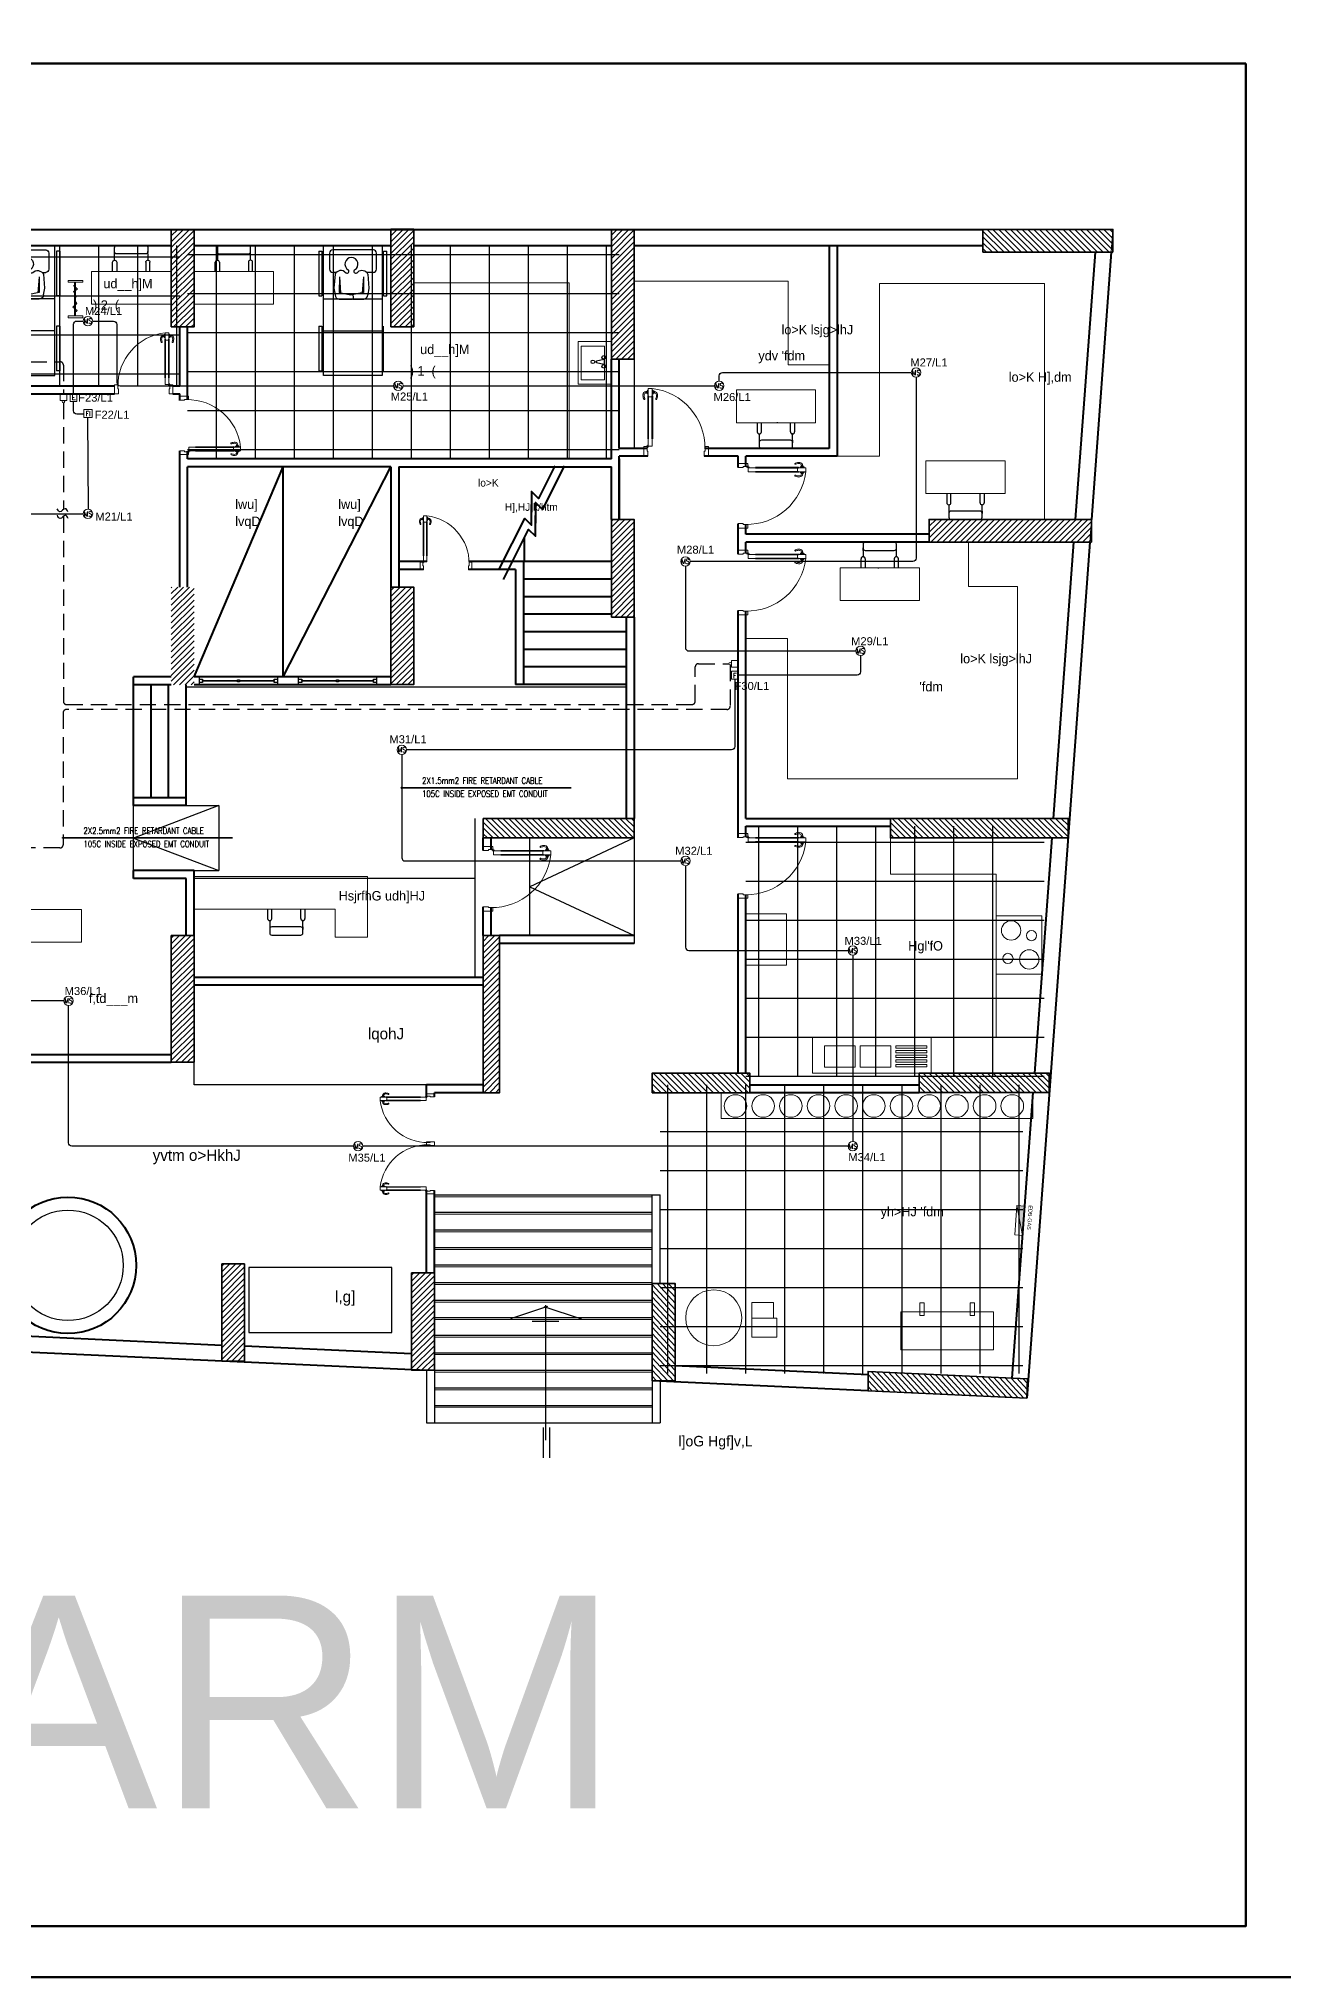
# Model space of a CAD drawing. Header units: inches. Extents: x 3955 to 4125, y 4886 to 4983.
# Drawn here: x 3992.05 to 4011.2, y 4886.44 to 4916.26 of the extents above; entities that cross this region are included whole.
import ezdxf
from ezdxf.enums import TextEntityAlignment as Align

# ---------------------------------------------------------------- set-up
doc = ezdxf.new("R2010")
doc.units = ezdxf.units.IN
doc.header["$MEASUREMENT"] = 0
doc.linetypes.add('ACAD_ISO03W100', pattern=[30, 12, -18])
doc.linetypes.add('HIDDEN', pattern=[0.375, 0.25, -0.125])
doc.layers.get('0').update_dxf_attribs({"lineweight": 35})
for name, color, linetype in [('Ceiling', 8, 'Continuous'), ('E-CUT', 30, 'Continuous'), ('E-LEADER', 30, 'Continuous'), ('E-TEXT', 2, 'Continuous'), ('EM', 3, 'Continuous'), ('finish', 32, 'Continuous'), ('UMG-ML', 251, 'Continuous')]:
    doc.layers.add(name, color=color, linetype=linetype)
for name, color, linetype, lineweight in [('Column(S)', 24, 'Continuous', 35), ('DIM IN', 12, 'Continuous', 15), ('DOOR', 24, 'Continuous', 18), ('E-FIRE', 5, 'Continuous', 0), ('HA', 252, 'Continuous', 18), ('hatch col(S)', 45, 'Continuous', 15), ('NORM', 90, 'Continuous', 15), ('Shop Drawing', 3, 'Continuous', 30), ('t 22', 220, 'Continuous', 20), ('TEXT', 152, 'Continuous', 30), ('walls', 7, 'Continuous', 40), ('رخام', 104, 'Continuous', 15)]:
    doc.layers.add(name, color=color, linetype=linetype, lineweight=lineweight)
doc.styles.add('ARA', font='sosa.shx', dxfattribs={"height": 0.18})
doc.styles.add('ELEC', font='romans.shx')
doc.styles.add('SOSA', font='sosa.shx')
doc.styles.get("Standard").update_dxf_attribs({"font": 'arial.ttf'})
doc.dimstyles.new('C.H.C', dxfattribs={"dimtxt": 180, "dimasz": 150, "dimexe": 0, "dimexo": 0.15, "dimgap": 0.1, "dimtad": 0, "dimtih": 1, "dimtoh": 1, "dimzin": 0, "dimdsep": 46, "dimtxsty": 'ELEC', "dimcen": 0.09, "dimclrd": 256, "dimclre": 256, "dimclrt": 211, "dimadec": 0, "dimazin": 0, "dimtfac": 1, "dimtofl": 0, "dimtmove": 0, "dimatfit": 3, "dimfxl": 0.18, "dimtolj": 1, "dimtzin": 0, "dimarcsym": 0})
pattern_1 = [(45, (-150.37583, 298.16815), (-0.044901281, 0.044901281), [])]

# ---------------------------------------------------------------- blocks, each defined once
blk = doc.blocks.new('A$C1AF40C6D')
at = {"layer": 'UMG-ML', "color": 244, "true_color": 0x991b1e}
for p, q in [((0.483, 1.886), (0.483, 2.351)), ((0.583, 1.886), (0.583, 2.351)), ((0.543, 2.078), (0.543, 0)), ((0.571, 0.021), (0, 0.211)), ((0.343, 0.251), (0.753, 0.251)), ((0.516, 0.021), (1.086, 0.211))]:
    blk.add_line(p, q, dxfattribs=at)
blk = doc.blocks.new('A$C62E15A51')
at = {"layer": 'UMG-ML', "color": 34}
for p, q in [((0.032, 0.372), (0.032, 0.309)), ((0.032, 0.277), (0.032, 0.316)), ((0.511, 0.404), (0.064, 0.404)), ((0.543, 0.309), (0.543, 0.372)), ((0.543, 0.277), (0.543, 0.316)), ((0, 0.004), (0, 0.15)), ((0.029, 0.179), (0.035, 0.179)), ((0.032, 0.277), (0.032, 0.179)), ((0.064, 0.277), (0.511, 0.277)), ((0.064, 0.15), (0.064, 0.004)), ((0.269, 0), (0.269, 0.004)), ((0.511, 0.15), (0.511, 0.004)), ((0.546, 0.179), (0.539, 0.179)), ((0.543, 0.179), (0.543, 0.277)), ((0.574, 0.004), (0.574, 0.15))]:
    blk.add_line(p, q, dxfattribs=at)
for centre, radius, start, end in [((0.064, 0.372), 0.0319, 90.0003, 180.0003), ((0.064, 0.309), 0.0319, 180.0003, 270.0003), ((0.511, 0.372), 0.0319, 0.0003, 90.0003), ((0.511, 0.309), 0.0319, 270.0003, 0.0003), ((0.029, 0.15), 0.0287, 90.0003, 180.0003), ((0.035, 0.15), 0.0287, 0.0003, 90.0003), ((0.539, 0.15), 0.0287, 90.0003, 180.0003), ((0.546, 0.15), 0.0287, 0.0003, 90.0003)]:
    blk.add_arc(centre, radius, start, end, dxfattribs=at)
blk = doc.blocks.new('A$C0F5476DC')
at = {"layer": 'DOOR', "color": 116, "ltscale": 2.5, "true_color": 0x136734}
for p, q in [((0.932, 2.671), (0.432, 2.671)), ((0.432, 2.671), (0.432, 0.5)), ((0.932, 2.671), (0.932, 0)), ((0.432, 0.5), (0, 0.5)), ((0, 0), (0, 0.5)), ((0.932, 0), (0, 0))]:
    blk.add_line(p, q, dxfattribs=at)
at = {"layer": 'finish', "ltscale": 2.5, "rotation": 89.99999999999999}
blk.add_blockref('A$C62E15A51', (0.436, 0.964), dxfattribs=at)
blk = doc.blocks.new('A$C30016953')
at = {"layer": 'UMG-ML', "color": 159, "true_color": 0x22346e}
for p, q in [((0, 0, 0), (0, 0.12, 0)), ((1.2, 0.12, 0), (0, 0.12, 0)), ((1.2, 0.12, 0.5), (0, 0.12, 0.5)), ((0, 0.035, 0), (0, 0.085, 0)), ((0, 0.085, 0), (0.05, 0.085, 0)), ((0.05, 0.035, 0), (0, 0.035, 0)), ((0, 0, 0), (1.2, 0, 0)), ((1.2, 0, 0.5), (0, 0, 0.5)), ((0.05, 0.085, 0), (0.05, 0.035, 0)), ((0.05, 0.055, 0), (0.05, 0.065, 0)), ((0.05, 0.065, 0), (0.585, 0.065, 0)), ((0.585, 0.055, 0), (0.05, 0.055, 0)), ((0.585, 0.045, 0), (0.585, 0.075, 0)), ((0.585, 0.075, 0), (0.615, 0.075, 0)), ((0.585, 0.065, 0), (0.585, 0.055, 0)), ((0.615, 0.045, 0), (0.585, 0.045, 0)), ((0.615, 0.075, 0), (0.615, 0.045, 0)), ((0.615, 0.055, 0), (0.615, 0.065, 0)), ((0.615, 0.065, 0), (1.15, 0.065, 0)), ((1.15, 0.055, 0), (0.615, 0.055, 0)), ((1.15, 0.035, 0), (1.15, 0.085, 0)), ((1.15, 0.085, 0), (1.2, 0.085, 0)), ((1.15, 0.065, 0), (1.15, 0.055, 0)), ((1.2, 0.035, 0), (1.15, 0.035, 0)), ((1.2, 0.12, 0), (1.2, 0, 0)), ((1.2, 0.085, 0), (1.2, 0.035, 0))]:
    blk.add_line(p, q, dxfattribs=at)
blk = doc.blocks.new('A$C73D03C2A')
at = {"layer": 'DOOR', "linetype": 'Continuous'}
for p, q in [((0.041, 0.852), (0.041, 0.871)), ((0.046, 0.852), (0.046, 0.871)), ((0.047, 0.852), (0.047, 0.872)), ((0.053, 0.872), (0.047, 0.872)), ((0.053, 0.852), (0.047, 0.852)), ((0.053, 0.852), (0.053, 0.872)), ((0.055, 0.845), (0.055, 0.879)), ((0.061, 0.879), (0.055, 0.879)), ((0.061, 0.845), (0.055, 0.845)), ((0.061, 0.835), (0.061, 0.889)), ((0.061, 0.889), (0.071, 0.889)), ((0.071, 0.835), (0.061, 0.835)), ((0.066, 0.236), (0.066, 0.812)), ((0.071, 0.813), (0.071, 0.911)), ((0.071, 0.911), (0.126, 0.911)), ((0.071, 0.817), (0.071, 0.808)), ((0.071, 0.813), (0.071, 0.236)), ((0.076, 0.813), (0.071, 0.813)), ((0.076, 0.802), (0.076, 0.813)), ((0.076, 0.802), (0.076, 0.236)), ((0.076, 0.802), (0.121, 0.802)), ((0.121, 0.802), (0.121, 0.813)), ((0.121, 0.813), (0.126, 0.813)), ((0.121, 0.802), (0.121, 0.236)), ((0.126, 0.813), (0.126, 0.911)), ((0.137, 0.889), (0.126, 0.889)), ((0.126, 0.835), (0.137, 0.835)), ((0.126, 0.813), (0.126, 0.236)), ((0.127, 0.817), (0.127, 0.808)), ((0.131, 0.236), (0.131, 0.812)), ((0.137, 0.835), (0.137, 0.889)), ((0.137, 0.879), (0.142, 0.879)), ((0.137, 0.845), (0.142, 0.845)), ((0.142, 0.845), (0.142, 0.879)), ((0.144, 0.872), (0.151, 0.872)), ((0.144, 0.852), (0.144, 0.872)), ((0.144, 0.852), (0.151, 0.852)), ((0.151, 0.852), (0.151, 0.872)), ((0.156, 0.872), (0.156, 0.872)), ((0.156, 0.852), (0.156, 0.872)), ((0.013, 0), (0.013, 0.131)), ((0.056, 0.131), (0.013, 0.131)), ((0.067, 0), (0.013, 0)), ((0.056, 0.131), (0.056, 0.071)), ((0.056, 0.071), (0.067, 0.071)), ((0.067, 0.071), (0.067, 0)), ((0.071, 0.236), (0.071, 0.138)), ((0.071, 0.138), (0.126, 0.138)), ((0.126, 0.138), (0.126, 0.236)), ((0.824, 0.071), (0.824, 0)), ((0.835, 0.071), (0.824, 0.071)), ((0.824, 0), (0.884, 0)), ((0.835, 0.131), (0.835, 0.071)), ((0.835, 0.131), (0.884, 0.131)), ((0.884, 0), (0.884, 0.131))]:
    blk.add_line(p, q, dxfattribs=at)
at = {"layer": 'DOOR'}
for p, q in [((0.013, 0.131), (0.013, 0)), ((0.013, 0.131), (0.013, 0)), ((0.013, 0.131), (0.013, 0)), ((0.044, 0.134), (0.082, 0.134)), ((0.056, 0.131), (0.071, 0.138)), ((0.064, 0.154), (0.064, 0.115))]:
    blk.add_line(p, q, dxfattribs=at)
at = {"layer": 'DOOR', "linetype": 'Continuous'}
blk.add_circle((0.064, 0.134), 0.00617, dxfattribs=at)
for centre, radius, start, end in [((0.105, 0.817), 0.105, 172.4946, 205.9899), ((0.046, 0.825), 0.0459, 96.2766, 172.4946), ((0.106, 0.816), 0.0903, 171.5898, 204.9077), ((0.046, 0.825), 0.0297, 99.7089, 172.4946), ((0.044, 0.871), 0.00259, 0, 180), ((0.044, 0.852), 0.00259, 180, 0), ((0.071, 0.812), 0.00476, 90, 270), ((0.127, 0.812), 0.00476, 270, 90), ((0.153, 0.872), 0.00262, 0, 192.4511), ((0.153, 0.852), 0.00262, 167.5489, 0), ((0.151, 0.824), 0.0459, 7.5054, 83.7234), ((0.151, 0.824), 0.0297, 7.5054, 80.2911), ((0.091, 0.815), 0.0903, 335.0923, 8.4102), ((0.092, 0.817), 0.105, 334.0101, 7.5054), ((0.018, 0.773), 0.00773, 195.2913, 36.6885), ((0.179, 0.772), 0.00773, 143.3115, 344.7087)]:
    blk.add_arc(centre, radius, start, end, dxfattribs=at)
at = {"layer": 'DOOR'}
blk.add_arc((0.035, 0.116), 0.8, 358.9289, 83.4773, dxfattribs=at)
blk = doc.blocks.new('d33dd3')
at = {"layer": 'UMG-ML'}
for p, q in [((-0.348, 1.227, 0), (-0.348, 0.541, 0)), ((-0.348, 1.227, 0), (-0.299, 1.227, 0)), ((-0.299, 1.227, 0), (-0.299, 0.541, 0)), ((-0.274, -0.687, 0), (-0.274, 1.313, 0)), ((-0.274, 1.313, 0), (0.626, 1.313, 0)), ((-0.181, 1.196, 0), (-0.181, 0.949, 0)), ((0.493, 1.246, 0), (-0.132, 1.246, 0)), ((0.542, 0.949, 0), (0.542, 1.196, 0)), ((0.626, 1.313, 0), (0.626, -0.687, 0)), ((0.651, 1.227, 0), (0.701, 1.227, 0)), ((0.651, 0.541, 0), (0.651, 1.227, 0)), ((0.701, 0.541, 0), (0.701, 1.227, 0)), ((-0.079, 0.9, 0), (-0.132, 0.9, 0)), ((0.493, 0.9, 0), (0.389, 0.9, 0)), ((-0.097, 0.874, 0), (-0.113, 0.658, 0)), ((-0.113, 0.658, 0), (-0.096, 0.554, 0)), ((-0.03, 0.83, 0), (-0.031, 0.59, 0)), ((-0.03, 0.83, 0), (-0.012, 0.586, 0)), ((0.341, 0.83, 0), (0.322, 0.586, 0)), ((0.341, 0.83, 0), (0.341, 0.59, 0)), ((0.423, 0.658, 0), (0.406, 0.553, 0)), ((0.408, 0.874, 0), (0.423, 0.658, 0)), ((-0.348, 0.541, 0), (-0.299, 0.541, 0)), ((-0.274, 0.492, 0), (0.626, 0.492, 0)), ((-0.034, 0.491, 0), (0.14, 0.491, 0)), ((-0.031, 0.59, 0), (0.144, 0.553, 0)), ((0.341, 0.59, 0), (0.167, 0.553, 0)), ((0.17, 0.491, 0), (0.344, 0.49, 0)), ((0.651, 0.541, 0), (0.701, 0.541, 0)), ((-0.348, 0.071), (-0.348, -0.615, 0)), ((-0.348, 0.071), (-0.299, 0.071)), ((-0.299, 0.071), (-0.299, -0.615, 0)), ((-0.274, 0), (0.626, 0)), ((0.651, -0.615, 0), (0.651, 0.071)), ((-0.348, -0.615, 0), (-0.299, -0.615, 0)), ((0.626, -0.687, 0), (-0.274, -0.687, 0))]:
    blk.add_line(p, q, dxfattribs=at)
at = {"layer": 'UMG-ML', "extrusion": (2.41083e-16, 3.09637e-09, 1)}
for centre, major_axis, start_param, end_param in [((-0.132, 1.196, 0), (-0.0348, 0.0348), -0.785398, 0.785398), ((0.493, 1.196, 0), (0.0348, 0.0348), 5.497787, 7.068583), ((-0.132, 0.949, 0), (0.0348, 0.0348), 2.356194, 3.926991), ((-0.008, 0.829, 0), (0.0706, 0.0706), 6.221447, 8.175497), ((0.156, 1.028, 0), (0.0711, 0.0711), 4.437256, 9.697548), ((0.095, 0.932, 0), (-0.033, 0.033), 1.439158, 1.849731), ((0.087, 0.918, 0), (-0.0211, 0.0211), 1.847116, 4.797711), ((0.224, 0.918, 0), (0.0211, 0.0211), 1.483111, 4.433706), ((0.216, 0.932, 0), (0.033, 0.033), 4.431091, 4.841664), ((0.319, 0.829, 0), (0.0706, 0.0706), 5.959307, 7.791512), ((0.493, 0.949, 0), (-0.0348, 0.0348), 2.356194, 3.926991), ((-0.034, 0.554, 0), (0.0444, 0.0444), 2.355013, 3.925809), ((0.155, 0.521, 0), (-0.0241, 0.0241), 1.902531, 5.841527), ((0.344, 0.553, 0), (0.0444, 0.0444), 3.925809, 5.496605)]:
    blk.add_ellipse(centre, major_axis=major_axis, ratio=1, start_param=start_param, end_param=end_param, dxfattribs=at)
blk = doc.blocks.new('11')
at = {"layer": 'DIM IN', "ltscale": 2.5}
blk.add_lwpolyline([(0.513, 0.657), (0, 0.657), (0, 0), (0.513, 0)], close=True, dxfattribs=at)
at = {"layer": 'DIM IN', "ltscale": 2.5, "elevation": 0}
blk.add_lwpolyline([(0.408, 0.582), (0.047, 0.582), (0.047, 0.067), (0.408, 0.067)], close=True, dxfattribs=at)
at = {"layer": 'UMG-ML', "ltscale": 2.5}
for p, q in [((0.285, 0.355, 0), (0.396, 0.383, 0)), ((0.285, 0.328, 0), (0.285, 0.355, 0)), ((0.396, 0.3, 0), (0.285, 0.328, 0)), ((0.409, 0.3, 0), (0.409, 0.383, 0))]:
    blk.add_line(p, q, dxfattribs=at)
for centre in [(0.229, 0.342, 0), (0.396, 0.411, 0), (0.396, 0.272, 0)]:
    blk.add_circle(centre, 0.0277, dxfattribs=at)
blk = doc.blocks.new('LAB PANNEL')
h = blk.add_hatch(color=4)
h.dxf.hatch_style = 1
h.paths.add_polyline_path([(96.055, 62.414), (95.935, 62.414), (96.055, 61.964)])
at = {"layer": 'NORM', "color": 4, "lineweight": 0, "ltscale": 2.5}
blk.add_line((95.935, 62.414, 0), (96.055, 61.964, 0), dxfattribs=at)
at = {"layer": 'NORM', "color": 4, "lineweight": 0, "ltscale": 2.5, "elevation": 0}
blk.add_lwpolyline([(96.055, 62.414), (95.935, 62.414), (95.935, 61.964), (96.055, 61.964), (96.055, 62.414)], dxfattribs=at)
blk = doc.blocks.new('FIB')
blk.add_lwpolyline([(-133, 0), (-133, 267), (133, 267), (133, 0)], close=True)
blk.add_circle((0, 317), 50.1)
blk = doc.blocks.new('MS')
blk.add_circle((0, 0), 188)
at = {"color": 2, "style": 'ELEC', "width": 0.8}
blk.add_text('MS', height=200, dxfattribs=at).set_placement((0, 0), align=Align.MIDDLE_CENTER)
blk = doc.blocks.new('A$C51224E46')
at = {"layer": 'Ceiling'}
for points in [[(30.578, 0.101), (30.578, -2.057)], [(30.578, 0.101), (30.578, -2.057)], [(31.178, 0.101), (31.178, -2.057)], [(31.778, 0.101), (31.778, -2.057)], [(32.378, 0.101), (32.378, -2.057)], [(32.993, -3.18), (32.993, 0.101)], [(33.593, -3.18), (33.593, 0.101)], [(34.193, -3.18), (34.193, 0.101)], [(34.793, -3.18), (34.793, 0.101)], [(35.393, -3.18), (35.393, 0.101)], [(35.393, -3.18), (35.393, 0.101)], [(35.993, -3.18), (35.993, 0.101)], [(36.593, -3.18), (36.593, 0.101)], [(37.193, -3.18), (37.193, 0.101)], [(37.793, -3.18), (37.793, 0.101)], [(38.393, -3.18), (38.393, 0.101)], [(38.993, -3.18), (38.993, 0.101)], [(32.428, -0.078), (29.457, -0.078)], [(39.188, -0.04), (32.548, -0.04)], [(32.428, -0.678), (29.457, -0.678)], [(39.188, -0.64), (32.548, -0.64)], [(32.428, -1.278), (29.457, -1.278)], [(32.428, -1.278), (29.457, -1.278)], [(39.188, -1.24), (32.548, -1.24)], [(32.428, -1.878), (29.457, -1.878)], [(39.188, -1.84), (32.548, -1.84)], [(39.188, -2.44), (32.548, -2.44)], [(39.188, -3.04), (32.548, -3.04)], [(32.528, -6.684), (39.298, -6.684)], [(36.973, -11.15), (36.973, -8.71)], [(41.333, -8.829), (41.332, -12.674)], [(41.933, -8.829), (41.932, -12.675)], [(42.533, -8.83), (42.532, -12.675)], [(43.133, -8.83), (43.132, -12.675)], [(43.733, -8.83), (43.732, -12.675)], [(43.733, -8.83), (43.732, -12.675)], [(44.333, -8.83), (44.332, -12.675)], [(44.933, -8.83), (44.932, -12.675)], [(41.138, -9.074), (45.728, -9.076)], [(32.648, -9.63), (36.973, -9.63)], [(41.138, -9.674), (45.728, -9.676)], [(41.138, -10.274), (45.728, -10.276)], [(41.138, -10.274), (45.728, -10.276)], [(41.138, -10.874), (45.727, -10.876)], [(41.137, -11.474), (45.727, -11.476)], [(41.137, -12.074), (45.727, -12.076)], [(39.939, -17.25), (39.939, -12.808)], [(40.539, -17.25), (40.539, -12.808)], [(41.137, -12.674), (45.727, -12.676)], [(41.139, -17.25), (41.139, -12.808)], [(41.739, -17.25), (41.739, -12.808)], [(42.339, -17.25), (42.339, -12.808)], [(42.339, -17.25), (42.339, -12.808)], [(42.939, -17.25), (42.939, -12.808)], [(43.539, -17.25), (43.539, -12.808)], [(44.139, -17.25), (44.139, -12.808)], [(44.739, -17.25), (44.739, -12.808)], [(45.339, -17.25), (45.339, -12.808)], [(45.399, -12.932), (39.818, -12.932)], [(45.399, -13.532), (39.818, -13.532)], [(45.399, -14.132), (39.818, -14.132)], [(45.399, -14.732), (39.818, -14.732)], [(45.399, -14.732), (39.818, -14.732)], [(45.399, -15.332), (39.818, -15.332)], [(45.399, -15.932), (39.818, -15.932)], [(45.399, -16.532), (39.818, -16.532)], [(45.399, -17.132), (39.818, -17.132)]]:
    blk.add_lwpolyline(points, dxfattribs=at)
blk = doc.blocks.new('FI')
at = {"layer": 'E-FIRE'}
blk.add_lwpolyline([(-0.065, 0.125), (0.065, 0.125), (0.065, 0), (-0.065, 0)], close=True, dxfattribs=at)
at = {"layer": 'E-TEXT', "style": 'ELEC', "width": 0.8}
blk.add_text('FI', height=0.0772, dxfattribs=at).set_placement((-0.037, 0.022))
blk = doc.blocks.new('f')
at = {"layer": 'E-FIRE'}
blk.add_lwpolyline([(135, 318), (-135, 318), (-135, 0), (135, 0)], close=True, dxfattribs=at)
at = {"layer": 'E-TEXT', "style": 'ELEC'}
blk.add_text('F', height=200, dxfattribs=at).set_placement((6, 147), align=Align.MIDDLE_CENTER)
blk = doc.blocks.new('A$C37562B60')
at = {"layer": 'hatch col(S)', "ltscale": 2.5}
h = blk.add_hatch(dxfattribs=at)
h.set_pattern_fill('ANSI31', color=256, scale=0.02, angle=-360)
h.set_pattern_definition([(45, (-604.48472, 333.68732), (-0.0449012806, 0.0449012806), [])])
h.paths.add_polyline_path([(34.648, 0.001), (34.298, 0.001), (34.298, -1.499), (34.648, -1.499)])
h = blk.add_hatch(dxfattribs=at)
h.set_pattern_fill('ANSI31', color=256, scale=0.02, angle=-360)
h.set_pattern_definition([(45, (-601.10482, 333.68847), (-0.0449012806, 0.0449012806), [])])
h.paths.add_polyline_path([(38.027, 0.003), (37.677, 0.003), (37.677, -1.497), (38.027, -1.497)])
h = blk.add_hatch(dxfattribs=at)
h.set_pattern_fill('ANSI31', color=256, scale=0.02, angle=-360)
h.set_pattern_definition(pattern_1)
h.paths.add_polyline_path([(41.068, -1.997), (41.418, -1.997), (41.418, 0), (41.068, 0)])
h = blk.add_hatch(dxfattribs=at)
h.set_pattern_fill('ANSI31', color=256, scale=0.02, angle=-270)
h.set_pattern_definition([(135, (-286.402176, -639.13129), (-0.0449012806, -0.0449012806), [])])
h.paths.add_polyline_path([(46.784, 0.001), (46.784, -0.349), (48.784, -0.349), (48.784, 0.001)])
h = blk.add_hatch(dxfattribs=at)
h.set_pattern_fill('ANSI31', color=256, scale=0.02, angle=-360)
h.set_pattern_definition(pattern_1)
h.paths.add_polyline_path([(41.418, -4.459), (41.068, -4.459), (41.068, -5.962), (41.418, -5.962)])
h = blk.add_hatch(dxfattribs=at)
h.set_pattern_fill('ANSI31', color=256, scale=0.02, angle=-360)
h.set_pattern_definition([(45, (-149.99072, 298.16815), (-0.044901281, 0.044901281), [])])
h.paths.add_polyline_path([(45.956, -4.459), (45.956, -4.809), (48.451, -4.809), (48.456, -4.65), (48.456, -4.459)])
h = blk.add_hatch(dxfattribs=at)
h.set_pattern_fill('ANSI31', color=256, scale=0.02, angle=-360)
h.set_pattern_definition(pattern_1)
h.paths.add_polyline_path([(34.648, -5.503), (34.298, -5.503), (34.298, -7.003), (34.648, -7.003)])
h = blk.add_hatch(dxfattribs=at)
h.set_pattern_fill('ANSI31', color=256, scale=0.02, angle=-360)
h.set_pattern_definition([(45, (-601.15482, 328.183266), (-0.0449012806, 0.0449012806), [])])
h.paths.add_polyline_path([(38.028, -5.503), (37.677, -5.503), (37.677, -7), (38.028, -7.001)])
h = blk.add_hatch(dxfattribs=at)
h.set_pattern_fill('ANSI31', color=256, scale=0.02, angle=-450)
h.set_pattern_definition([(315, (375.10417, 629.77343), (0.0449012806, 0.0449012806), [])])
h.paths.add_polyline_path([(41.418, -9.359), (41.418, -9.059), (39.097, -9.059), (39.097, -9.359)])
h = blk.add_hatch(dxfattribs=at)
h.set_pattern_fill('ANSI31', color=256, scale=0.02, angle=-270)
h.set_pattern_definition([(135, (-287.32674, -648.191114), (-0.0449012806, -0.0449012806), [])])
h.paths.add_polyline_path([(45.36, -9.059), (45.36, -9.359), (48.094, -9.359), (48.094, -9.059)])
h = blk.add_hatch(dxfattribs=at)
h.set_pattern_fill('ANSI31', color=256, scale=0.02)
h.set_pattern_definition([(45, (-150.37583, 298.16815), (-0.044901281, 0.044901281), [])])
h.paths.add_polyline_path([(34.648, -12.809), (34.648, -10.863), (34.298, -10.862), (34.298, -12.809)])
h = blk.add_hatch(dxfattribs=at)
h.set_pattern_fill('ANSI31', color=256, scale=0.02, angle=-360)
h.set_pattern_definition(pattern_1)
h.paths.add_polyline_path([(39.348, -10.863), (39.097, -10.863), (39.097, -13.278), (39.348, -13.278)])
h = blk.add_hatch(dxfattribs=at)
h.set_pattern_fill('ANSI31', color=256, scale=0.02, angle=-270)
h.set_pattern_definition([(135, (-291.98804, -652.1098), (-0.0449012806, -0.0449012806), [])])
h.paths.add_polyline_path([(41.698, -12.978), (41.698, -13.278), (43.198, -13.278), (43.198, -12.978)])
h = blk.add_hatch(dxfattribs=at)
h.set_pattern_fill('ANSI31', color=256, scale=0.02, angle=-270)
h.set_pattern_definition([(135, (-287.38193, -652.112395), (-0.0449012806, -0.0449012806), [])])
h.paths.add_polyline_path([(45.804, -13.277), (47.804, -13.277), (47.804, -12.977), (45.804, -12.977)])
h = blk.add_hatch(dxfattribs=at)
h.set_pattern_fill('ANSI31', color=256, scale=0.02, angle=-360)
h.set_pattern_definition([(45, (-149.5959, 282.25642), (-0.044901281, 0.044901281), [])])
h.paths.add_polyline_path([(35.077, -17.409), (35.427, -17.409), (35.427, -15.912), (35.077, -15.912)])
h = blk.add_hatch(dxfattribs=at)
h.set_pattern_fill('ANSI31', color=256, scale=0.02, angle=-360)
h.set_pattern_definition([(45, (-146.676925, 282.117345), (-0.044901281, 0.044901281), [])])
h.paths.add_polyline_path([(37.996, -17.548), (38.346, -17.548), (38.346, -16.051), (37.996, -16.051)])
h = blk.add_hatch(dxfattribs=at)
h.set_pattern_fill('ANSI31', color=256, scale=0.02, angle=-272.6316)
h.set_pattern_definition([(132.3684, (-150.37583, 341.18655), (-0.046915522, -0.042792333), [])])
h.paths.add_polyline_path([(42.048, -16.213), (41.698, -16.213), (41.698, -17.713), (42.048, -17.713)])
h = blk.add_hatch(dxfattribs=at)
h.set_pattern_fill('ANSI31', color=256, scale=0.02, angle=-272.6316)
h.set_pattern_definition([(132.3684, (-316.705755, -640.74752), (-0.046915522, -0.042792333), [])])
h.paths.add_polyline_path([(45.018, -17.865), (47.458, -17.979), (47.472, -17.679), (45.018, -17.565)])
blk.add_lwpolyline([(38.879, -5.11), (38.919, -5.11)])
at = {"layer": 'Column(S)', "ltscale": 2.5}
for points in [[(34.298, -1.499), (34.648, -1.499), (34.648, 0.001), (34.298, 0.001)], [(37.677, -1.497), (38.027, -1.497), (38.027, 0.003), (37.677, 0.003)], [(41.418, 0), (41.068, 0), (41.068, -1.997), (41.418, -1.997)], [(48.784, -0.349), (48.784, 0.001), (46.784, 0.001), (46.784, -0.349)], [(41.068, -5.962), (41.418, -5.962), (41.418, -4.459), (41.068, -4.459)], [(48.456, -4.809), (48.456, -4.459), (45.956, -4.459), (45.956, -4.809)], [(37.678, -7), (38.028, -7), (38.028, -5.5), (37.678, -5.5)], [(39.097, -9.059), (39.097, -9.359), (41.418, -9.359), (41.418, -9.059)], [(48.094, -9.359), (48.094, -9.059), (45.36, -9.059), (45.36, -9.359)], [(34.648, -12.809), (34.648, -10.863), (34.298, -10.862), (34.298, -12.809)], [(39.348, -10.863), (39.097, -10.863), (39.097, -13.278), (39.348, -13.278)], [(43.198, -13.278), (43.198, -12.978), (41.698, -12.978), (41.698, -13.278)], [(47.804, -13.277), (47.804, -12.977), (45.804, -12.977), (45.804, -13.277)], [(35.427, -15.912), (35.077, -15.912), (35.077, -17.409), (35.427, -17.409)], [(38.346, -16.051), (37.996, -16.051), (37.996, -17.548), (38.346, -17.548)], [(41.698, -17.713), (42.048, -17.713), (42.048, -16.213), (41.698, -16.213)], [(47.458, -17.979), (47.472, -17.679), (45.018, -17.565), (45.018, -17.865)]]:
    blk.add_lwpolyline(points, close=True, dxfattribs=at)
at = {"layer": 'DIM IN', "ltscale": 2.5}
for p, q in [((32.796, -0.861, 0), (32.858, -0.918, 0)), ((45.192, -3.489), (45.192, -0.833)), ((45.192, -0.833), (47.73, -0.833)), ((47.73, -0.833), (47.73, -4.459)), ((32.845, -1.137, 0), (32.783, -1.194, 0)), ((32.858, -0.918, 0), (32.792, -0.954, 0)), ((32.792, -0.954, 0), (32.836, -1.036, 0)), ((32.836, -1.036, 0), (32.811, -1.085, 0)), ((32.811, -1.085, 0), (32.845, -1.137, 0)), ((32.783, -1.194, 0), (32.849, -1.247, 0)), ((32.849, -1.247, 0), (32.811, -1.281, 0)), ((44.541, -3.489), (45.192, -3.489)), ((46.562, -4.809), (46.562, -5.49)), ((46.562, -5.49), (47.318, -5.49)), ((47.318, -5.49), (47.318, -8.452)), ((43.778, -6.293), (43.138, -6.293)), ((43.778, -8.452), (43.778, -6.293)), ((47.318, -8.452), (43.778, -8.452)), ((45.36, -9.359), (45.36, -9.915)), ((45.36, -9.915), (46.989, -9.915)), ((46.989, -9.915), (46.989, -12.43)), ((46.989, -12.43), (43.138, -12.43))]:
    blk.add_line(p, q, dxfattribs=at)
for points in [[(40.418, -0.819), (38.027, -0.819), (38.027, -0.248), (41.068, -0.248), (41.068, -0.819)], [(43.789, -0.796), (41.418, -0.796), (41.418, -0.248), (44.421, -0.248), (44.421, -0.796)], [(43.789, -0.796), (43.789, -2.082), (44.421, -2.082), (44.421, -0.248), (43.789, -0.248)], [(40.418, -0.819), (40.418, -3.529), (41.068, -3.529), (41.068, -0.819)]]:
    blk.add_lwpolyline(points, dxfattribs=at)
at = {"layer": 'DIM IN', "ltscale": 2.5, "elevation": 0}
for points in [[(32.713, -0.783), (32.936, -0.783), (32.936, -0.813), (32.713, -0.813)], [(32.811, -0.813), (32.824, -0.813), (32.824, -1.328), (32.811, -1.328)], [(33.073, -1.148), (34.292, -1.148), (34.292, -0.645), (33.073, -0.645)], [(35.872, -1.148), (34.653, -1.148), (34.653, -0.645), (35.872, -0.645)], [(32.713, -1.357), (32.936, -1.357), (32.936, -1.328), (32.713, -1.328)], [(42.991, -2.469), (44.21, -2.469), (44.21, -2.972), (42.991, -2.972)], [(45.907, -3.559), (47.126, -3.559), (47.126, -4.062), (45.907, -4.062)], [(45.806, -5.709), (44.587, -5.709), (44.587, -5.206), (45.806, -5.206)], [(44.345, -12.558), (44.818, -12.558), (44.818, -12.884), (44.345, -12.884)], [(44.896, -12.558), (45.368, -12.558), (45.368, -12.884), (44.896, -12.884)], [(45.446, -12.558), (45.919, -12.558), (45.919, -12.594), (45.446, -12.594)], [(45.446, -12.63), (45.919, -12.63), (45.919, -12.666), (45.446, -12.666)], [(45.446, -12.702), (45.919, -12.702), (45.919, -12.738), (45.446, -12.738)], [(45.446, -12.774), (45.919, -12.774), (45.919, -12.81), (45.446, -12.81)], [(45.446, -12.846), (45.919, -12.846), (45.919, -12.882), (45.446, -12.882)], [(43.229, -16.505), (43.562, -16.505), (43.562, -16.747), (43.229, -16.747)], [(45.52, -16.65), (46.946, -16.65), (46.946, -17.233), (45.52, -17.233)], [(45.881, -16.512), (45.813, -16.512), (45.813, -16.704), (45.881, -16.704)], [(46.586, -16.512), (46.653, -16.512), (46.653, -16.704), (46.586, -16.704)], [(43.229, -16.747), (43.613, -16.747), (43.613, -17.04), (43.229, -17.04)]]:
    blk.add_lwpolyline(points, close=True, dxfattribs=at)
at = {"layer": 'DIM IN', "ltscale": 2.5}
for points in [[(43.138, -10.528), (43.763, -10.528), (43.763, -11.318), (43.138, -11.318)], [(46.989, -10.556), (47.689, -10.556), (47.689, -11.454), (46.989, -11.454)], [(44.163, -12.43), (45.99, -12.43), (45.99, -12.977), (44.163, -12.977)], [(47.554, -13.277), (42.755, -13.277), (42.755, -13.674), (47.554, -13.674)]]:
    blk.add_lwpolyline(points, close=True, dxfattribs=at)
for centre, radius in [((47.218, -10.783, 0), 0.149), ((47.531, -10.862, 0), 0.0783), ((47.169, -11.213, 0), 0.0783), ((47.496, -11.229, 0), 0.149), ((42.977, -13.483, 0), 0.174), ((43.403, -13.483, 0), 0.174), ((43.829, -13.483, 0), 0.174), ((44.255, -13.483, 0), 0.174), ((44.68, -13.483, 0), 0.174), ((45.106, -13.483, 0), 0.174), ((45.532, -13.483, 0), 0.174), ((45.958, -13.483, 0), 0.174), ((46.384, -13.483, 0), 0.174), ((46.81, -13.483, 0), 0.174), ((47.235, -13.483, 0), 0.174), ((42.643, -16.741, 0), 0.431)]:
    blk.add_circle(centre, radius, dxfattribs=at)
at = {"layer": 'E-CUT'}
blk.add_open_spline([(32.709, -4.345), (32.697, -4.32), (32.665, -4.259), (32.586, -4.381), (32.555, -4.32), (32.542, -4.295)], degree=3, knots=[0, 0, 0, 0, 78.113774, 194.749651, 272.863426, 272.863426, 272.863426, 272.863426], dxfattribs=at)
blk.add_spline([(32.713, -4.446), (32.671, -4.396), (32.587, -4.446), (32.546, -4.396)], degree=3, dxfattribs=at)
at = {"layer": 'E-LEADER', "linetype": 'Continuous', "lineweight": 53}
for centre in [(37.844, -8.587, 0), (32.635, -9.358)]:
    blk.add_circle(centre, 0.00472, dxfattribs=at)
at = {"layer": 'HA', "linetype": 'ACAD_ISO03W100'}
for points in [[(34.298, 0.002), (48.784, 0.002), (48.429, -4.809)], [(48.094, -9.359), (47.458, -17.978), (41.698, -17.713)], [(38.346, -17.559), (13.158, -16.402)]]:
    blk.add_lwpolyline(points, dxfattribs=at)
at = {"layer": 'Shop Drawing', "color": 31, "linetype": 'Continuous', "true_color": 0xfecc66, "elevation": 0}
for points in [[(32.794, -2.526), (32.794, -1.459, -0.414214), (32.844, -1.409), (32.945, -1.409)], [(32.952, -2.842), (32.844, -2.842, -0.414214), (32.794, -2.792), (32.794, -2.648)], [(44.901, -6.555), (44.901, -6.807, -0.414214), (44.851, -6.857), (43.018, -6.857)], [(42.966, -6.919), (42.966, -7.953, -0.414214), (42.916, -8.003), (37.917, -8.003)]]:
    blk.add_lwpolyline(points, format="xyb", dxfattribs=at)
at = {"layer": 'Shop Drawing', "color": 31, "true_color": 0xfecc66, "elevation": 0}
for points in [[(33.09, -1.411), (33.411, -1.411, -0.414214), (33.461, -1.461), (33.461, -2.354, 0.414214), (33.511, -2.404), (37.718, -2.404)], [(42.207, -5.18), (42.207, -6.433, 0.414214), (42.257, -6.483), (44.828, -6.483)], [(37.844, -8.076), (37.844, -9.664, 0.414214), (37.894, -9.714), (42.137, -9.714)], [(42.209, -9.787), (42.209, -11.042, 0.414214), (42.259, -11.092), (44.708, -11.092)], [(32.646, -11.865), (31.561, -11.865, 0.414214), (31.511, -11.915), (31.511, -14.06, -0.414214), (31.461, -14.11), (30.702, -14.11)], [(37.1, -14.102), (32.768, -14.102, -0.414214), (32.718, -14.052), (32.718, -11.938)]]:
    blk.add_lwpolyline(points, format="xyb", dxfattribs=at)
at = {"layer": 'Shop Drawing', "color": 4, "linetype": 'HIDDEN', "elevation": 0}
for points in [[(23.082, -2.71), (23.082, -2.086, -0.414214), (23.132, -2.036), (32.589, -2.036, -0.414214), (32.639, -2.086), (32.639, -2.526)], [(32.638, -4.414), (32.638, -7.257, 0.414214), (32.688, -7.307), (42.308, -7.307, 0.414214), (42.358, -7.257), (42.358, -6.73, -0.414214), (42.408, -6.68), (42.876, -6.68)]]:
    blk.add_lwpolyline(points, format="xyb", dxfattribs=at)
at = {"layer": 'Shop Drawing', "color": 31, "true_color": 0xfecc66}
for points in [[(45.755, -2.275), (45.755, -5.057, -0.414214), (45.705, -5.107), (42.28, -5.107)], [(42.728, -2.331), (42.728, -2.252, -0.414214), (42.778, -2.202), (45.682, -2.202)]]:
    blk.add_lwpolyline(points, format="xyb", dxfattribs=at)
at = {"layer": 'Shop Drawing', "color": 4, "linetype": 'HIDDEN', "elevation": 0}
blk.add_lwpolyline([(32.638, -2.667), (32.638, -4.31)], dxfattribs=at)
at = {"layer": 'Shop Drawing', "color": 31, "true_color": 0xfecc66}
for points in [[(37.863, -2.404), (42.655, -2.404)], [(29.637, -4.376), (32.945, -4.376)]]:
    blk.add_lwpolyline(points, dxfattribs=at)
at = {"layer": 'Shop Drawing', "color": 31, "true_color": 0xfecc66, "elevation": 0}
for points in [[(33.023, -4.304), (33.017, -2.893)], [(44.781, -11.164), (44.781, -14.029)], [(44.708, -14.102), (37.246, -14.102)]]:
    blk.add_lwpolyline(points, dxfattribs=at)
at = {"layer": 'Shop Drawing', "color": 4, "linetype": 'HIDDEN'}
blk.add_lwpolyline([(42.896, -6.699), (42.896, -7.334, -0.414214), (42.846, -7.384), (32.685, -7.384, 0.414214), (32.635, -7.434), (32.635, -9.464, -0.414214), (32.585, -9.514), (19.602, -9.514, 0.414214), (19.552, -9.564), (19.552, -10.36)], format="xyb", dxfattribs=at)
at = {"layer": 't 22', "color": 251, "linetype": 'ACAD_ISO03W100', "ltscale": 0.5, "true_color": 0x636466}
for p, q in [((38.346, -14.878), (41.698, -14.878)), ((38.346, -15.148), (41.698, -15.148)), ((38.346, -15.418), (41.698, -15.418)), ((38.346, -15.688), (41.698, -15.688)), ((38.346, -15.958), (41.698, -15.958)), ((38.346, -16.228), (41.698, -16.228)), ((38.346, -16.498), (41.698, -16.498)), ((38.346, -16.768), (41.698, -16.768)), ((38.346, -17.038), (41.698, -17.038)), ((38.346, -17.308), (41.698, -17.308)), ((38.346, -17.578), (41.698, -17.578)), ((38.346, -17.848), (41.698, -17.848)), ((38.346, -18.118), (41.698, -18.118))]:
    blk.add_line(p, q, dxfattribs=at)
at = {"layer": 'UMG-ML', "ltscale": 2.5}
for p, q in [((41.418, -1.997), (41.418, -3.369)), ((33.718, -9.863), (33.718, -8.863)), ((35.028, -8.863), (33.718, -9.363)), ((34.528, -8.863), (35.028, -8.863)), ((35.028, -8.863), (35.028, -9.863)), ((33.718, -9.363), (35.028, -9.863)), ((39.816, -10.863), (39.816, -9.359)), ((41.418, -9.359), (39.816, -10.111)), ((41.418, -9.359), (41.418, -10.983)), ((34.648, -9.863), (35.028, -9.863)), ((39.816, -10.111), (41.418, -10.863)), ((34.648, -13.158), (34.648, -12.809)), ((38.226, -13.158), (34.648, -13.158)), ((38.346, -14.848), (41.818, -14.848)), ((41.698, -16.213), (41.698, -14.848)), ((41.818, -16.213), (41.818, -14.848)), ((38.346, -15.118), (41.698, -15.118)), ((38.346, -15.388), (41.698, -15.388)), ((38.346, -15.658), (41.698, -15.658)), ((38.346, -15.928), (41.698, -15.928)), ((38.346, -16.198), (41.698, -16.198)), ((38.346, -16.468), (41.698, -16.468)), ((38.346, -16.738), (41.698, -16.738)), ((38.346, -17.008), (41.698, -17.008)), ((38.346, -17.278), (41.698, -17.278)), ((38.226, -17.548), (38.226, -18.358)), ((38.346, -17.359), (38.346, -18.358)), ((38.346, -17.548), (41.698, -17.548)), ((41.698, -17.513), (41.698, -18.358)), ((38.346, -17.818), (41.698, -17.818)), ((41.818, -17.713), (41.818, -18.358)), ((38.346, -18.088), (41.698, -18.088)), ((38.226, -18.358), (41.818, -18.358))]:
    blk.add_line(p, q, dxfattribs=at)
at = {"layer": 'UMG-ML', "ltscale": 2.5, "elevation": 0}
blk.add_lwpolyline([(35.491, -15.969), (35.491, -16.969), (37.691, -16.969), (37.691, -15.969)], close=True, dxfattribs=at)
at = {"layer": 'UMG-ML', "ltscale": 2.5}
blk.add_circle((32.709, -15.934), 0.85, dxfattribs=at)
at = {"layer": 'walls', "ltscale": 2.5}
for p, q in [((0, 0.002), (46.784, 0.001)), ((31.457, -0.248), (34.298, -0.248)), ((34.648, -0.248), (37.677, -0.248)), ((38.027, -0.248), (41.068, -0.248)), ((41.418, -0.248), (46.784, -0.248)), ((44.421, -0.248), (44.421, -3.369)), ((44.541, -0.248), (44.541, -3.489)), ((48.508, -0.349), (48.204, -4.459)), ((48.758, -0.349), (48.455, -4.459)), ((34.428, -2.406), (34.428, -1.499)), ((34.548, -2.617, 0), (34.548, -1.499)), ((41.068, -3.529), (41.068, -1.997)), ((41.188, -3.369), (41.188, -1.997)), ((31.457, -2.406, 0), (33.427, -2.406, 0)), ((31.457, -2.526, 0), (33.427, -2.526, 0)), ((34.323, -2.406, 0), (34.428, -2.406, 0)), ((34.323, -2.526, 0), (34.428, -2.526, 0)), ((34.428, -2.629), (34.428, -2.526)), ((34.428, -3.529), (34.428, -3.407)), ((34.428, -5.503), (34.428, -3.529)), ((34.548, -3.529, 0), (34.548, -3.411, 0)), ((37.693, -3.529), (34.548, -3.529)), ((41.068, -3.529), (37.693, -3.529)), ((41.619, -3.369), (41.188, -3.369)), ((41.631, -3.489), (41.188, -3.489)), ((41.188, -3.529), (41.188, -3.489)), ((41.188, -4.459), (41.188, -3.529)), ((41.188, -3.529), (41.188, -4.462)), ((43.018, -3.489), (42.497, -3.489)), ((44.421, -3.369), (42.509, -3.369)), ((43.018, -3.66), (43.018, -3.489)), ((44.541, -3.489), (43.138, -3.489)), ((43.138, -3.648), (43.138, -3.489)), ((37.678, -3.65), (34.548, -3.65)), ((34.548, -5.503), (34.548, -3.65)), ((34.648, -6.883), (36.018, -3.65)), ((36.018, -6.88), (36.018, -3.65)), ((36.018, -6.88), (37.678, -3.65)), ((37.678, -3.65), (37.678, -5.5)), ((37.798, -3.65), (37.798, -5.5)), ((37.798, -3.65), (41.068, -3.65)), ((41.068, -4.459), (41.068, -3.65)), ((39.73, -5.11), (39.73, -4.742)), ((43.018, -4.689), (43.018, -4.526)), ((43.018, -4.994), (43.018, -4.689)), ((43.138, -4.689), (43.138, -4.538)), ((45.956, -4.689), (43.138, -4.689)), ((43.018, -4.964), (43.018, -4.809)), ((43.138, -4.981), (43.138, -4.809)), ((43.138, -4.952), (43.138, -4.809)), ((45.956, -4.809), (43.138, -4.809)), ((48.429, -4.809), (47.458, -17.979)), ((48.179, -4.809), (47.865, -9.059)), ((38.23, -5.11), (37.798, -5.11)), ((38.177, -5.23), (37.798, -5.23)), ((39.595, -5.23), (38.869, -5.23)), ((39.595, -5.11), (38.879, -5.11)), ((39.715, -5.11), (39.546, -5.11)), ((39.595, -5.23), (39.595, -7)), ((39.715, -5.11), (39.715, -7)), ((41.068, -5.11), (39.715, -5.11)), ((41.068, -5.38), (39.715, -5.38)), ((41.068, -5.65), (39.715, -5.65)), ((41.068, -5.92), (39.715, -5.92)), ((41.298, -5.962), (41.298, -9.059)), ((41.418, -5.962), (41.418, -9.059)), ((43.018, -9.359), (43.018, -5.859)), ((43.138, -9.059), (43.138, -5.872)), ((41.298, -6.19), (39.715, -6.19)), ((41.298, -6.46), (39.715, -6.46)), ((41.298, -6.73), (39.715, -6.73)), ((33.718, -8.863), (33.718, -6.883)), ((34.298, -6.883), (33.718, -6.883)), ((34.298, -7.003), (33.718, -7.003)), ((33.988, -8.743), (33.988, -7.003)), ((34.258, -8.743), (34.258, -7.003)), ((34.528, -8.743), (34.528, -7.003)), ((34.528, -8.863), (34.528, -7.003)), ((37.678, -6.883), (34.648, -6.883)), ((37.678, -7.003), (34.648, -7.003)), ((41.298, -7), (39.595, -7)), ((34.528, -8.743), (33.718, -8.743)), ((34.528, -8.863), (33.718, -8.863)), ((43.018, -9.354), (43.018, -9.033)), ((43.138, -9.059), (45.36, -9.059)), ((43.138, -9.179), (45.36, -9.179)), ((43.138, -9.342), (43.138, -9.179)), ((39.097, -9.553), (39.097, -9.359)), ((39.217, -9.54), (39.217, -9.359)), ((47.843, -9.359), (47.576, -12.977)), ((33.718, -9.983), (33.718, -9.863)), ((34.648, -9.863), (33.718, -9.863)), ((34.528, -9.983), (33.718, -9.983)), ((34.528, -10.863), (34.528, -9.983)), ((34.648, -10.863), (34.648, -9.863)), ((39.097, -10.863), (39.097, -10.418)), ((39.217, -10.863), (39.217, -10.431)), ((43.018, -12.978), (43.018, -10.22)), ((43.138, -12.978), (43.138, -10.232)), ((41.418, -10.863), (39.348, -10.863)), ((41.418, -10.983), (39.348, -10.983)), ((34.648, -11.499), (39.097, -11.499)), ((34.648, -11.619), (39.097, -11.619)), ((30.997, -12.689), (34.298, -12.689)), ((30.997, -12.809), (34.298, -12.809)), ((39.097, -13.158), (38.226, -13.158)), ((38.226, -13.345), (38.226, -13.158)), ((39.097, -13.278), (38.346, -13.278)), ((38.346, -13.343), (38.346, -13.278)), ((43.198, -13.157), (45.804, -13.157)), ((43.198, -13.277), (45.804, -13.277)), ((47.554, -13.277), (47.23, -17.668)), ((38.226, -14.848), (38.226, -14.781)), ((38.226, -16.051), (38.226, -14.848)), ((38.346, -14.848), (38.346, -14.783)), ((38.346, -16.051), (38.346, -14.848)), ((38.118, -17.548), (13.158, -16.403)), ((31.607, -17), (35.077, -17.16)), ((37.996, -17.294), (35.427, -17.176)), ((45.018, -17.616), (42.048, -17.48)), ((45.018, -17.865), (41.698, -17.713))]:
    blk.add_line(p, q, dxfattribs=at)
for points in [[(40.197, -3.638), (39.947, -4.139), (39.841, -4.033), (39.841, -4.351)], [(40.342, -3.638), (40.007, -4.308), (39.901, -4.202), (39.901, -4.52)], [(39.348, -5.217), (39.735, -4.444), (39.841, -4.55), (39.841, -4.232)], [(39.408, -5.386), (39.795, -4.613), (39.901, -4.719), (39.901, -4.401)]]:
    blk.add_lwpolyline(points, dxfattribs=at)
blk.add_circle((32.709, -15.934), 1.05, dxfattribs=at)
at = {"layer": 'رخام', "ltscale": 2.5}
for p, q in [((30.697, -10.463), (32.917, -10.463)), ((32.917, -10.463), (32.917, -10.963)), ((32.917, -10.963), (31.497, -10.963))]:
    blk.add_line(p, q, dxfattribs=at)
at = {"layer": 'DIM IN', "ltscale": 2.5, "xscale": -1}
blk.add_blockref('d33dd3', (32.234, -1.561, 0), dxfattribs=at)
at = {"layer": 'DIM IN', "ltscale": 2.5}
for name, p in [('d33dd3', (36.914, -1.561, 0)), ('11', (40.555, -2.378))]:
    blk.add_blockref(name, p, dxfattribs=at)
at = {"layer": 'DOOR', "ltscale": 2.5}
for p, xscale, yscale, zscale in [((34.336, -2.526, 0), -1.028836370296499, 1.028836370296499, 1.028836370296499), ((41.554, -3.489), 1.143151522551666, 1.143151522551666, 1.143151522551666), ((38.115, -5.238), 0.9145212180413327, 0.9145212180413327, 0.9145212180413327)]:
    blk.add_blockref('A$C73D03C2A', p, dxfattribs=dict(at, xscale=xscale, yscale=yscale, zscale=zscale))
for p, xscale, yscale, zscale, rotation in [((34.428, -3.476), -1.028836370296499, 1.028836370296499, 1.028836370296499, 270), ((43.017, -3.583), 1.143151522551666, 1.143151522551666, 1.143151522551666, 270), ((43.017, -4.917), 1.143151522551666, 1.143151522551666, 1.143151522551666, 270), ((39.096, -9.476), 1.143151522551666, 1.143151522551666, 1.143151522551666, 270), ((43.017, -9.278), 1.143151522551666, 1.143151522551666, 1.143151522551666, 270), ((38.346, -13.282), -0.9145212180413327, 0.9145212180413327, 0.9145212180413327, 90), ((38.346, -14.844), 0.9145212180413327, 0.9145212180413327, 0.9145212180413327, 90)]:
    blk.add_blockref('A$C73D03C2A', p, dxfattribs=dict(at, xscale=xscale, yscale=yscale, zscale=zscale, rotation=rotation))
at = {"layer": 'E-FIRE', "xscale": 0.0003859550365237507, "yscale": 0.0003859550365237507, "zscale": 0.0003859550365237507}
for name, p in [('MS', (33.017, -1.409, 0)), ('MS', (37.791, -2.404)), ('MS', (42.728, -2.404)), ('MS', (45.755, -2.202)), ('MS', (33.017, -4.376, 0)), ('MS', (42.207, -5.107, 0)), ('MS', (44.901, -6.483, 0)), ('f', (42.966, -6.919, 0)), ('MS', (37.844, -8.003, 0)), ('MS', (42.209, -9.714, 0)), ('MS', (44.781, -11.092, 0)), ('MS', (32.718, -11.865, 0)), ('MS', (37.173, -14.102, 0)), ('MS', (44.781, -14.102, 0))]:
    blk.add_blockref(name, p, dxfattribs=at)
at = {"layer": 'E-FIRE', "yscale": 0.0003859550365237507, "zscale": 0.0003859550365237507}
for name, p, xscale, rotation in [('FIB', (32.639, -2.526, 0), 0.0003859550365237507, 180), ('f', (32.794, -2.526, 0), -0.0003859550365237507, 180), ('FIB', (43.018, -6.68), 0.0003859550365237507, 90)]:
    blk.add_blockref(name, p, dxfattribs=dict(at, xscale=xscale, rotation=rotation))
at = {"layer": 'finish', "ltscale": 2.5, "xscale": -1, "rotation": 0.0003434799639912001}
blk.add_blockref('A$C62E15A51', (33.97, -0.653), dxfattribs=at)
at = {"layer": 'finish', "ltscale": 2.5}
for name, p, rotation in [('A$C62E15A51', (34.975, -0.653), 359.9996565200361), ('A$C62E15A51', (43.887, -2.965), 179.999656520036), ('A$C62E15A51', (46.803, -4.055), 179.999656520036), ('A$C62E15A51', (44.909, -5.214), 359.9996565200361), ('A$C1AF40C6D', (40.602, -16.545), 180)]:
    blk.add_blockref(name, p, dxfattribs=dict(at, rotation=rotation))
for p in [(34.731, -7.003, 0), (36.257, -7.003, 0)]:
    blk.add_blockref('A$C30016953', p, dxfattribs=at)
at = {"layer": 'NORM', "color": 3, "lineweight": 9, "rotation": 355.7814640341039}
blk.add_blockref('LAB PANNEL', (-52.96, -70.204, 0), dxfattribs=at)
at = {"layer": 'Shop Drawing'}
blk.add_blockref('A$C51224E46', (2, -0.349), dxfattribs=at)
at = {"layer": 'Shop Drawing', "color": 31, "true_color": 0xfecc66}
blk.add_blockref('FI', (33.017, -2.893, 0), dxfattribs=at)
at = {"layer": 'UMG-ML', "ltscale": 2.5, "rotation": 90}
blk.add_blockref('A$C0F5476DC', (37.319, -10.887), dxfattribs=at)
at = {"layer": 'E-TEXT', "style": 'ELEC', "width": 0.8}
for s, p in [('2X1.5mm2 FIRE RETARDANT CABLE', (38.156, -8.528, 0)), ('105C INSIDE EXPOSED EMT CONDUIT', (38.156, -8.73, 0)), ('2X2.5mm2 FIRE RETARDANT CABLE', (32.947, -9.299)), ('105C INSIDE EXPOSED EMT CONDUIT', (32.947, -9.501))]:
    blk.add_text(s, height=0.0979, dxfattribs=at).set_placement(p)
at = {"layer": 'EM', "color": 1, "lineweight": 15, "ltscale": 2.5, "insert": (47.55, -15.013, 0), "char_height": 0.06, "attachment_point": 1, "rotation": 265.7661, "style": 'ARA'}
blk.add_mtext_dynamic_manual_height_columns('{\\fArial|b0|i0|c178|p34;\\C3;EDB-GAS}', width=0.66639, gutter_width=0.9, heights=[0], dxfattribs=at)
at = {"layer": 'Shop Drawing', "color": 31, "true_color": 0xfecc66, "char_height": 0.1231, "attachment_point": 1}
for s, insert in [('M24/L1', (32.97, -1.192, 0)), ('M27/L1', (45.667, -1.984, 0)), ('F23/L1', (32.866, -2.525, 0)), ('M25/L1', (37.674, -2.508, 0)), ('M26/L1', (42.64, -2.516, 0)), ('F22/L1', (33.119, -2.788, 0)), ('M21/L1', (33.13, -4.354, 0)), ('M28/L1', (42.076, -4.864, 0)), ('M29/L1', (44.756, -6.272, 0)), ('F30/L1', (42.963, -6.96, 0)), ('M31/L1', (37.653, -7.78, 0)), ('M32/L1', (42.05, -9.496, 0)), ('M33/L1', (44.655, -10.881, 0)), ('M36/L1', (32.658, -11.653, 0)), ('M35/L1', (37.021, -14.216, 0)), ('M34/L1', (44.713, -14.208, 0))]:
    blk.add_mtext_dynamic_manual_height_columns(s, width=3.90016, gutter_width=12.5, heights=[0], dxfattribs=dict(at, insert=insert))
at = {"layer": 'TEXT', "linetype": 'Continuous', "ltscale": 0.09, "style": 'SOSA'}
for s, height, p in [('ud__h]M', 0.1454, (33.254, -0.905, 0)), (') 2  (', 0.1454, (33.095, -1.235, 0)), ('lo>K lsjg>lhJ ', 0.14542, (43.686, -1.614, 0)), ('ud__h]M', 0.1454, (38.127, -1.917, 0)), ("ydv 'fdm", 0.1454, (43.33, -2.014, 0)), (') 1  (', 0.1454, (37.967, -2.247, 0)), ('lo>K H],dm', 0.1454, (47.181, -2.343, 0)), ('lo>K', 0.1163, (39.018, -3.955)), ('lwu]', 0.1454, (35.282, -4.298)), ('lwu]', 0.1454, (36.867, -4.298)), ('lvqD', 0.1454, (35.282, -4.562)), ('lvqD', 0.1454, (36.867, -4.562)), ('H],HJ k/htm', 0.11633, (39.431, -4.328)), ('lo>K lsjg>lhJ ', 0.14542, (46.436, -6.674, 0)), ("'fdm", 0.1454, (45.807, -7.105, 0)), ('HsjrfhG udh]HJ', 0.14542, (36.873, -10.322, 0)), ("Hgl'fO", 0.1454, (45.635, -11.092, 0)), ('f,td___m', 0.1454, (33.03, -11.899, 0)), ('lqohJ', 0.1745, (37.322, -12.458, 0)), ('yvtm o>HkhJ', 0.1745, (34.013, -14.327, 0)), ("yh>HJ 'fdm", 0.1454, (45.21, -15.18)), ('l,g]', 0.1745, (36.818, -16.502)), ('l]oG Hgf]v,L', 0.16157, (42.1, -18.719))]:
    blk.add_text(s, height=height, dxfattribs=at).set_placement(p)
at = {"layer": 'E-LEADER'}
for points in [[(37.849, -8.587, 0), (40.448, -8.587, 0)], [(32.64, -9.358), (35.239, -9.358)]]:
    blk.add_leader(points, dimstyle='C.H.C', override={"dimasz": 200, "dimldrblk": 'DotBlank'}, dxfattribs=at)

msp = doc.modelspace()

# ---------------------------------------------------------------- linework, layer by layer
at = {"color": 9, "lineweight": 50, "true_color": 0xd19cc7}
msp.add_lwpolyline([(4067.51, 4983.147), (3955.211, 4983.147), (3955.211, 4886.441), (4067.51, 4886.441)], close=True, dxfattribs=at)
at = {"color": 1, "lineweight": 50}
msp.add_lwpolyline([(4010.621, 4915.877), (3955.946, 4915.877), (3955.946, 4887.226), (4010.621, 4887.226)], close=True, dxfattribs=at)

# ---------------------------------------------------------------- block references
msp.add_blockref('A$C37562B60', (3959.795, 4913.326))

# ---------------------------------------------------------------- texts
at = {"color": 215, "lineweight": 50, "true_color": 0xa953a0, "insert": (3973.559, 4892.313), "char_height": 3.2726, "attachment_point": 1}
msp.add_mtext_dynamic_manual_height_columns('FIRE ALARM', width=28.93156, gutter_width=1, heights=[2.694], dxfattribs=at)

doc.saveas('drawing.dxf')
